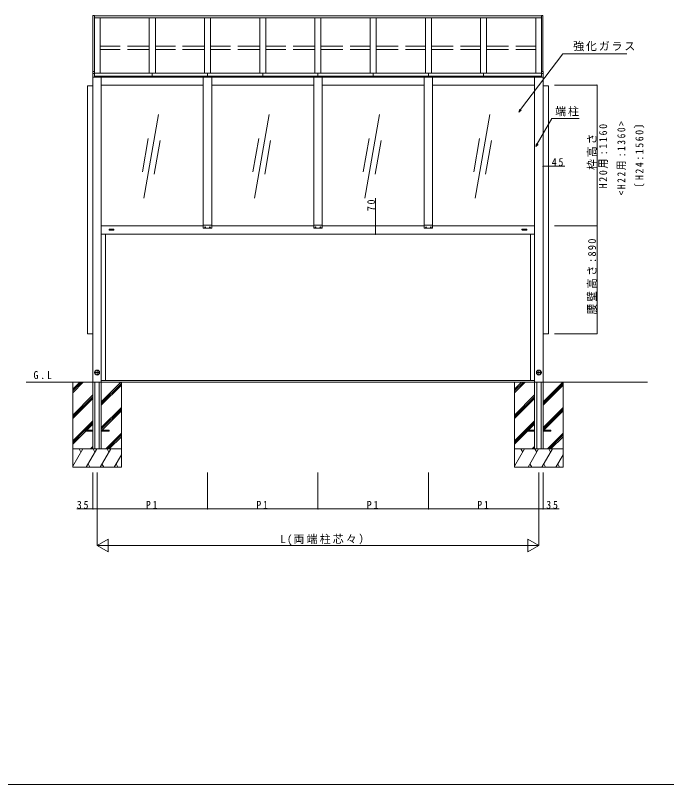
# Model space of a CAD drawing. Units: millimetres, scale not verified. Extents: x -7920 to 7920, y -12800 to 12777.
# Drawn here: x -4451 to 915, y -12800 to -6456 of the extents above; entities that cross this region are included whole.
import ezdxf

# ---------------------------------------------------------------- set-up
doc = ezdxf.new("R2010")
doc.units = ezdxf.units.MM
doc.header["$LTSCALE"] = 60
doc.linetypes.add('USER1', pattern=[4, 3, -1])
for name, color, linetype, lineweight in [('0-2_YKK_ZWAK', 7, 'Continuous', 18), ('0-3_YKK_A1', 4, 'Continuous', 18), ('0-4_YKK_D', 6, 'Continuous', 18), ('0-5_YKK_Z1', 7, 'Continuous', 18)]:
    doc.layers.add(name, color=color, linetype=linetype, lineweight=lineweight)
doc.styles.add('ＭＳ ゴシック', font='')
doc.styles.get('ＭＳ ゴシック').set_extended_font_data('MS Gothic')

msp = doc.modelspace()

# ---------------------------------------------------------------- linework, layer by layer
at = {"layer": '0-2_YKK_ZWAK'}
msp.add_line((7920, -12800), (-7920, -12800), dxfattribs=at)
at = {"layer": '0-3_YKK_A1'}
for p, q in [((-3811.83, -6456.16), (-3799.33, -6456.16)), ((-3811.83, -6456.16), (-3811.83, -6918.96)), ((-3799.33, -6456.16), (-3799.33, -6918.17)), ((-116.32, -6460.22), (-3799.33, -6460.22)), ((-116.32, -6456.16), (-103.82, -6456.16)), ((-116.32, -6456.16), (-116.32, -6918.17)), ((-103.82, -6456.16), (-103.82, -6918.96)), ((-116.32, -6476.22), (-3799.33, -6476.22)), ((-3752.83, -6476.22), (-3752.83, -6933.64)), ((-3347.82, -6476.22), (-3347.82, -6933.58)), ((-3297.82, -6476.22), (-3297.82, -6933.58)), ((-2892.82, -6476.22), (-2892.82, -6933.58)), ((-2842.82, -6476.22), (-2842.82, -6933.58)), ((-2437.82, -6476.22), (-2437.82, -6933.58)), ((-2387.82, -6476.22), (-2387.82, -6933.58)), ((-1982.82, -6476.22), (-1982.82, -6933.58)), ((-1932.82, -6476.22), (-1932.82, -6933.58)), ((-1527.82, -6476.22), (-1527.82, -6933.58)), ((-1477.82, -6476.22), (-1477.82, -6933.58)), ((-1072.82, -6476.22), (-1072.82, -6933.58)), ((-1022.82, -6476.22), (-1022.82, -6933.58)), ((-617.82, -6476.22), (-617.82, -6933.58)), ((-567.82, -6476.22), (-567.82, -6933.58)), ((-161.82, -6476.22), (-161.82, -6933.58)), ((-3813.32, -6935.91), (-3813.32, -6919.34)), ((-3813.32, -6935.45), (-3798.82, -6935.45)), ((-3813.32, -6964.4), (-3813.32, -6935.91)), ((-3798.82, -6918.14), (-3813.04, -6919.04)), ((-3812.82, -6964.71), (-3812.82, -9481.45)), ((-3798.82, -6933.58), (-116.83, -6933.58)), ((-116.83, -6956.45), (-3798.82, -6956.45)), ((-116.83, -6960.45), (-3798.82, -6960.45)), ((-116.82, -6964.45), (-3798.82, -6964.45)), ((-3742.82, -6964.45), (-3742.82, -9481.45)), ((-3322.82, -6933.58), (-3322.82, -6956.45)), ((-2902.82, -6964.45), (-2902.82, -8211.45)), ((-2867.82, -6933.58), (-2867.82, -6956.45)), ((-2832.82, -6964.45), (-2832.82, -8211.45)), ((-2412.82, -6933.58), (-2412.82, -6956.45)), ((-1992.82, -6964.45), (-1992.82, -8211.45)), ((-1957.82, -6933.58), (-1957.82, -6956.45)), ((-1922.82, -6964.45), (-1922.82, -8211.45)), ((-1502.82, -6933.58), (-1502.82, -6956.45)), ((-1082.82, -6964.45), (-1082.82, -8211.45)), ((-1047.82, -6933.58), (-1047.82, -6956.45)), ((-1012.82, -6964.45), (-1012.82, -8211.45)), ((-592.82, -6933.58), (-592.82, -6956.45)), ((-172.82, -6964.45), (-172.82, -9481.45)), ((-116.82, -6918.14), (-102.61, -6919.04)), ((-102.32, -6935.45), (-116.82, -6935.45)), ((-102.82, -6964.71), (-102.82, -9481.45)), ((-102.32, -6935.91), (-102.32, -6919.34)), ((-102.32, -6964.4), (-102.32, -6935.91)), ((-2902.82, -7031.45), (-3742.82, -7031.45)), ((-1992.82, -7031.45), (-2832.82, -7031.45)), ((-1082.82, -7031.45), (-1922.82, -7031.45)), ((-172.82, -7031.45), (-1012.82, -7031.45)), ((-57.82, -7036.45), (-102.82, -7036.45)), ((-57.82, -7036.45), (-57.82, -9081.45)), ((-3270.46, -7273.15), (-3392.02, -7962.51)), ((-2360.46, -7273.15), (-2482.02, -7962.51)), ((-1450.46, -7273.15), (-1572.02, -7962.51)), ((-540.46, -7273.15), (-662.02, -7962.51)), ((-3356.17, -7471.27), (-3404.79, -7747.02)), ((-2446.17, -7471.27), (-2494.79, -7747.02)), ((-1536.17, -7471.27), (-1584.79, -7747.02)), ((-626.17, -7471.27), (-674.79, -7747.02)), ((-3257.69, -7488.64), (-3306.31, -7764.38)), ((-2347.69, -7488.64), (-2396.31, -7764.38)), ((-1437.69, -7488.64), (-1486.31, -7764.38)), ((-527.69, -7488.64), (-576.31, -7764.38)), ((-3742.82, -8191.45), (-2902.82, -8191.45)), ((-3677.82, -8219.45), (-3677.82, -8225.25)), ((-3639.82, -8218.45), (-3676.82, -8218.45)), ((-3676.82, -8226.25), (-3673.82, -8226.25)), ((-3673.82, -8226.25), (-3673.82, -8220.35)), ((-3642.82, -8220.35), (-3673.82, -8220.35)), ((-3673.77, -8220.65), (-3642.87, -8220.65)), ((-3673.77, -8220.65), (-3673.77, -8226.15)), ((-3658.82, -8223), (-3673.77, -8223)), ((-3642.87, -8224.44), (-3673.77, -8224.44)), ((-3673.77, -8226.15), (-3642.87, -8226.15)), ((-3658.82, -8218.45), (-3657.82, -8218.45)), ((-3658.82, -8221.75), (-3657.82, -8221.75)), ((-3658.82, -8223.84), (-3658.82, -8221.75)), ((-3657.82, -8223.84), (-3658.82, -8223.84)), ((-3657.82, -8223.84), (-3657.82, -8221.75)), ((-3642.87, -8223), (-3657.82, -8223)), ((-3642.87, -8226.15), (-3642.87, -8220.65)), ((-3642.82, -8226.25), (-3642.82, -8220.35)), ((-3642.82, -8226.25), (-3639.82, -8226.25)), ((-3638.82, -8225.25), (-3638.82, -8219.45)), ((-2902.82, -8186.45), (-2832.82, -8186.45)), ((-2889.87, -8204.04), (-2889.05, -8204.04)), ((-2889.87, -8204.86), (-2889.87, -8204.04)), ((-2889.05, -8204.86), (-2889.87, -8204.86)), ((-2888.23, -8202.4), (-2887.41, -8202.4)), ((-2888.23, -8203.22), (-2888.23, -8202.4)), ((-2888.23, -8206.5), (-2888.23, -8205.68)), ((-2887.41, -8206.5), (-2888.23, -8206.5)), ((-2887.41, -8202.4), (-2887.41, -8203.22)), ((-2887.41, -8205.68), (-2887.41, -8206.5)), ((-2886.59, -8204.04), (-2885.77, -8204.04)), ((-2885.77, -8204.86), (-2886.59, -8204.86)), ((-2885.77, -8204.04), (-2885.77, -8204.86)), ((-2849.87, -8204.04), (-2849.87, -8204.86)), ((-2849.05, -8204.04), (-2849.87, -8204.04)), ((-2849.87, -8204.86), (-2849.05, -8204.86)), ((-2848.23, -8202.4), (-2848.23, -8203.22)), ((-2847.41, -8202.4), (-2848.23, -8202.4)), ((-2848.23, -8205.68), (-2848.23, -8206.5)), ((-2848.23, -8206.5), (-2847.41, -8206.5)), ((-2847.41, -8203.22), (-2847.41, -8202.4)), ((-2847.41, -8206.5), (-2847.41, -8205.68)), ((-2845.77, -8204.04), (-2846.59, -8204.04)), ((-2846.59, -8204.86), (-2845.77, -8204.86)), ((-2845.77, -8204.86), (-2845.77, -8204.04)), ((-2832.82, -8186.45), (-2832.82, -8211.45)), ((-2832.82, -8191.45), (-1992.82, -8191.45)), ((-1992.82, -8186.45), (-1922.82, -8186.45)), ((-1979.87, -8204.04), (-1979.05, -8204.04)), ((-1979.87, -8204.86), (-1979.87, -8204.04)), ((-1979.05, -8204.86), (-1979.87, -8204.86)), ((-1978.23, -8202.4), (-1977.41, -8202.4)), ((-1978.23, -8203.22), (-1978.23, -8202.4)), ((-1978.23, -8206.5), (-1978.23, -8205.68)), ((-1977.41, -8206.5), (-1978.23, -8206.5)), ((-1977.41, -8202.4), (-1977.41, -8203.22)), ((-1977.41, -8205.68), (-1977.41, -8206.5)), ((-1976.59, -8204.04), (-1975.77, -8204.04)), ((-1975.77, -8204.86), (-1976.59, -8204.86)), ((-1975.77, -8204.04), (-1975.77, -8204.86)), ((-1939.87, -8204.04), (-1939.87, -8204.86)), ((-1939.05, -8204.04), (-1939.87, -8204.04)), ((-1939.87, -8204.86), (-1939.05, -8204.86)), ((-1938.23, -8202.4), (-1938.23, -8203.22)), ((-1937.41, -8202.4), (-1938.23, -8202.4)), ((-1938.23, -8205.68), (-1938.23, -8206.5)), ((-1938.23, -8206.5), (-1937.41, -8206.5)), ((-1937.41, -8203.22), (-1937.41, -8202.4)), ((-1937.41, -8206.5), (-1937.41, -8205.68)), ((-1935.77, -8204.04), (-1936.59, -8204.04)), ((-1936.59, -8204.86), (-1935.77, -8204.86)), ((-1935.77, -8204.86), (-1935.77, -8204.04)), ((-1922.82, -8186.45), (-1922.82, -8211.45)), ((-1922.82, -8191.45), (-1082.82, -8191.45)), ((-1082.82, -8186.45), (-1012.82, -8186.45)), ((-1069.87, -8204.04), (-1069.05, -8204.04)), ((-1069.87, -8204.86), (-1069.87, -8204.04)), ((-1069.05, -8204.86), (-1069.87, -8204.86)), ((-1068.23, -8202.4), (-1067.41, -8202.4)), ((-1068.23, -8203.22), (-1068.23, -8202.4)), ((-1068.23, -8206.5), (-1068.23, -8205.68)), ((-1067.41, -8206.5), (-1068.23, -8206.5)), ((-1067.41, -8202.4), (-1067.41, -8203.22)), ((-1067.41, -8205.68), (-1067.41, -8206.5)), ((-1066.59, -8204.04), (-1065.77, -8204.04)), ((-1065.77, -8204.86), (-1066.59, -8204.86)), ((-1065.77, -8204.04), (-1065.77, -8204.86)), ((-1029.87, -8204.04), (-1029.87, -8204.86)), ((-1029.05, -8204.04), (-1029.87, -8204.04)), ((-1029.87, -8204.86), (-1029.05, -8204.86)), ((-1028.23, -8202.4), (-1028.23, -8203.22)), ((-1027.41, -8202.4), (-1028.23, -8202.4)), ((-1028.23, -8205.68), (-1028.23, -8206.5)), ((-1028.23, -8206.5), (-1027.41, -8206.5)), ((-1027.41, -8203.22), (-1027.41, -8202.4)), ((-1027.41, -8206.5), (-1027.41, -8205.68)), ((-1025.77, -8204.04), (-1026.59, -8204.04)), ((-1026.59, -8204.86), (-1025.77, -8204.86)), ((-1025.77, -8204.86), (-1025.77, -8204.04)), ((-1012.82, -8186.45), (-1012.82, -8211.45)), ((-1012.82, -8191.45), (-172.82, -8191.45)), ((-276.82, -8225.25), (-276.82, -8219.45)), ((-275.82, -8218.45), (-238.82, -8218.45)), ((-272.82, -8226.25), (-275.82, -8226.25)), ((-272.82, -8226.25), (-272.82, -8220.35)), ((-272.82, -8220.35), (-241.82, -8220.35)), ((-241.87, -8220.65), (-272.77, -8220.65)), ((-272.77, -8226.15), (-272.77, -8220.65)), ((-272.77, -8223), (-257.82, -8223)), ((-272.77, -8224.44), (-241.87, -8224.44)), ((-241.87, -8226.15), (-272.77, -8226.15)), ((-256.82, -8218.45), (-257.82, -8218.45)), ((-256.82, -8221.75), (-257.82, -8221.75)), ((-257.82, -8223.84), (-257.82, -8221.75)), ((-257.82, -8223.84), (-256.82, -8223.84)), ((-256.82, -8223.84), (-256.82, -8221.75)), ((-256.82, -8223), (-241.87, -8223)), ((-241.87, -8220.65), (-241.87, -8226.15)), ((-241.82, -8226.25), (-241.82, -8220.35)), ((-238.82, -8226.25), (-241.82, -8226.25)), ((-237.82, -8219.45), (-237.82, -8225.25)), ((-3742.82, -8261.45), (-172.82, -8261.45)), ((-3707.82, -8261.45), (-3707.82, -9466.45)), ((-207.82, -8261.45), (-207.82, -9466.45)), ((-3857.82, -9081.45), (-3812.82, -9081.45)), ((-102.82, -9081.45), (-57.82, -9081.45)), ((-3777.82, -9424.47), (-3777.82, -9378.43)), ((-137.82, -9424.47), (-137.82, -9378.43)), ((-3754.82, -9401.45), (-3800.82, -9401.45)), ((-3792.57, -9390.06), (-3792.57, -9412.84)), ((-3763.07, -9412.84), (-3763.07, -9390.06)), ((-114.82, -9401.45), (-160.82, -9401.45)), ((-152.57, -9390.06), (-152.57, -9412.84)), ((-123.07, -9412.84), (-123.07, -9390.06)), ((-3812.82, -9481.45), (-3812.82, -10031.45)), ((-3795.82, -9481.45), (-3795.82, -10031.45)), ((-3759.82, -9481.45), (-3759.82, -10031.45)), ((-3742.82, -9466.45), (-172.82, -9466.45)), ((-3742.82, -9481.45), (-3742.82, -10031.45)), ((-172.82, -9481.45), (-172.82, -10031.45)), ((-155.82, -9481.45), (-155.82, -10031.45)), ((-119.82, -9481.45), (-119.82, -10031.45)), ((-102.82, -9481.45), (-102.82, -10031.45))]:
    msp.add_line(p, q, dxfattribs=at)
at = {"layer": '0-3_YKK_A1', "linetype": 'USER1'}
for p, q in [((-3347.82, -6709.13), (-3752.82, -6709.13)), ((-2892.82, -6709.13), (-3297.82, -6709.13)), ((-2437.82, -6709.13), (-2842.82, -6709.13)), ((-1982.82, -6709.13), (-2387.82, -6709.13)), ((-1932.82, -6709.13), (-1527.82, -6709.13)), ((-1477.82, -6709.13), (-1072.82, -6709.13)), ((-1022.82, -6709.13), (-617.82, -6709.13)), ((-567.82, -6709.13), (-161.82, -6709.13)), ((-3347.82, -6737.77), (-3752.82, -6737.77)), ((-2892.82, -6737.77), (-3297.82, -6737.77)), ((-2437.82, -6737.77), (-2842.82, -6737.77)), ((-1982.82, -6737.77), (-2387.82, -6737.77)), ((-1932.82, -6737.77), (-1527.82, -6737.77)), ((-1477.82, -6737.77), (-1072.82, -6737.77)), ((-1022.82, -6737.77), (-617.82, -6737.77)), ((-567.82, -6737.77), (-161.82, -6737.77)), ((-3877.82, -9885.95), (-3877.82, -9876.95)), ((-3877.82, -9876.95), (-3812.82, -9876.95)), ((-3812.82, -9885.95), (-3877.82, -9885.95)), ((-3742.82, -9876.95), (-3677.82, -9876.95)), ((-3677.82, -9885.95), (-3742.82, -9885.95)), ((-3677.82, -9876.95), (-3677.82, -9885.95)), ((-237.82, -9885.95), (-237.82, -9876.95)), ((-237.82, -9876.95), (-172.82, -9876.95)), ((-172.82, -9885.95), (-237.82, -9885.95)), ((-102.82, -9876.95), (-37.82, -9876.95)), ((-37.82, -9885.95), (-102.82, -9885.95)), ((-37.82, -9876.95), (-37.82, -9885.95))]:
    msp.add_line(p, q, dxfattribs=at)
at = {"layer": '0-3_YKK_A1'}
for points in [[(-3798.82, -6918.14), (-3798.82, -6935.41), (-3798.82, -6935.7), (-3798.82, -6964.65), (-3798.82, -6964.95), (-3813.03, -6964.7)], [(-116.82, -6918.14), (-116.82, -6935.41), (-116.82, -6935.7), (-116.82, -6964.65), (-116.82, -6964.95), (-102.62, -6964.7)], [(-3812.82, -7036.45), (-3857.82, -7036.45), (-3857.82, -9081.45)], [(-2902.82, -8186.45), (-2902.82, -8211.45), (-2832.82, -8211.45)], [(-1992.82, -8186.45), (-1992.82, -8211.45), (-1922.82, -8211.45)], [(-1082.82, -8186.45), (-1082.82, -8211.45), (-1012.82, -8211.45)]]:
    msp.add_lwpolyline(points, dxfattribs=at)
for centre, radius in [((-2887.82, -8204.45), 3.5), ((-2847.82, -8204.45), 3.5), ((-1977.82, -8204.45), 3.5), ((-1937.82, -8204.45), 3.5), ((-1067.82, -8204.45), 3.5), ((-1027.82, -8204.45), 3.5), ((-3777.82, -9401.45), 20.67), ((-3777.82, -9401.45), 19), ((-137.82, -9401.45), 20.67), ((-137.82, -9401.45), 19)]:
    msp.add_circle(centre, radius, dxfattribs=at)
for centre, radius, start, end in [((-3813.02, -6919.34), 0.3, 93.61996, 180), ((-3813.02, -6964.4), 0.3, 180, 269), ((-102.62, -6964.4), 0.3, 271, 0), ((-102.62, -6919.34), 0.3, 0, 86.38004), ((-3676.82, -8219.45), 1, 90, 180), ((-3676.82, -8225.25), 1, 180, 270), ((-3639.82, -8219.45), 1, 0, 90), ((-3639.82, -8225.25), 1, 270, 0), ((-2889.05, -8203.22), 0.82, 270, 0), ((-2889.05, -8205.68), 0.82, 0, 90), ((-2886.59, -8203.22), 0.82, 180, 270), ((-2886.59, -8205.68), 0.82, 90, 180), ((-2849.05, -8203.22), 0.82, 270, 0), ((-2849.05, -8205.68), 0.82, 0, 90), ((-2846.59, -8203.22), 0.82, 180, 270), ((-2846.59, -8205.68), 0.82, 90, 180), ((-1979.05, -8203.22), 0.82, 270, 0), ((-1979.05, -8205.68), 0.82, 0, 90), ((-1976.59, -8203.22), 0.82, 180, 270), ((-1976.59, -8205.68), 0.82, 90, 180), ((-1939.05, -8203.22), 0.82, 270, 0), ((-1939.05, -8205.68), 0.82, 0, 90), ((-1936.59, -8203.22), 0.82, 180, 270), ((-1936.59, -8205.68), 0.82, 90, 180), ((-1069.05, -8203.22), 0.82, 270, 0), ((-1069.05, -8205.68), 0.82, 0, 90), ((-1066.59, -8203.22), 0.82, 180, 270), ((-1066.59, -8205.68), 0.82, 90, 180), ((-1029.05, -8203.22), 0.82, 270, 0), ((-1029.05, -8205.68), 0.82, 0, 90), ((-1026.59, -8203.22), 0.82, 180, 270), ((-1026.59, -8205.68), 0.82, 90, 180), ((-275.82, -8219.45), 1, 90, 180), ((-275.82, -8225.25), 1, 180, 270), ((-238.82, -8219.45), 1, 0, 90), ((-238.82, -8225.25), 1, 270, 0), ((-3777.82, -9401.45), 18.63, 142.33411, 217.66589), ((-3777.82, -9401.45), 18.63, 322.33411, 37.66589), ((-137.82, -9401.45), 18.63, 142.33411, 217.66589), ((-137.82, -9401.45), 18.63, 322.33411, 37.66589)]:
    msp.add_arc(centre, radius, start, end, dxfattribs=at)
at = {"layer": '0-4_YKK_D'}
for p, q in [((-287.76, -7233.66), (61.1, -6774.55)), ((61.1, -6774.55), (586.6, -6774.55)), ((-7.82, -7031.45), (342.5, -7031.45)), ((341.5, -7031.45), (341.5, -8191.45)), ((-303.19, -7253.96), (-293.2, -7229.52)), ((-303.19, -7253.96), (-287.76, -7233.66)), ((-282.32, -7237.79), (-303.19, -7253.96)), ((-150.5, -7516.51), (-31.33, -7306.34)), ((-31.33, -7306.34), (194.17, -7306.34)), ((-163.07, -7538.7), (-156.44, -7513.14)), ((-163.07, -7538.7), (-150.5, -7516.51)), ((-144.55, -7519.88), (-163.07, -7538.7)), ((-102.82, -7700.95), (-57.82, -7700.95)), ((-57.82, -7700.95), (75.28, -7700.95)), ((-1484.1, -8191.45), (-1484.1, -7964.05)), ((-1484.1, -8261.45), (-1484.1, -8191.45)), ((-7.82, -8191.45), (342.5, -8191.45)), ((-7.82, -8191.45), (342.5, -8191.45)), ((341.5, -8191.45), (341.5, -9081.45)), ((-7.82, -9081.45), (342.5, -9081.45)), ((-3812.82, -10226.94), (-3812.82, -10527.94)), ((-3777.82, -10226.94), (-3777.82, -10527.94)), ((-3777.82, -10226.94), (-3777.82, -10827.94)), ((-2867.82, -10226.94), (-2867.82, -10527.94)), ((-2867.82, -10226.94), (-2867.82, -10527.94)), ((-1957.82, -10226.94), (-1957.82, -10527.94)), ((-1957.82, -10226.94), (-1957.82, -10527.94)), ((-1047.82, -10226.94), (-1047.82, -10527.94)), ((-1047.82, -10226.94), (-1047.82, -10527.94)), ((-137.82, -10226.94), (-137.82, -10527.94)), ((-137.82, -10226.94), (-137.82, -10827.94)), ((-102.82, -10226.94), (-102.82, -10527.94)), ((-3812.82, -10526.94), (-3945.12, -10526.94)), ((-3777.82, -10526.94), (-3812.82, -10526.94)), ((-3777.82, -10526.94), (-2867.82, -10526.94)), ((-2867.82, -10526.94), (-1957.82, -10526.94)), ((-1957.82, -10526.94), (-1047.82, -10526.94)), ((-1047.82, -10526.94), (-137.82, -10526.94)), ((-137.82, -10526.94), (-102.82, -10526.94)), ((-102.82, -10526.94), (29.48, -10526.94)), ((-3777.82, -10826.94), (-3686.89, -10774.44)), ((-3686.89, -10879.44), (-3686.89, -10774.44)), ((-228.76, -10774.44), (-228.76, -10879.44)), ((-137.82, -10826.94), (-228.76, -10774.44)), ((-3777.82, -10826.94), (-3595.96, -10826.94)), ((-3777.82, -10826.94), (-3686.89, -10879.44)), ((-3672.82, -10826.94), (-242.82, -10826.94)), ((-137.82, -10826.94), (-319.69, -10826.94)), ((-137.82, -10826.94), (-228.76, -10879.44))]:
    msp.add_line(p, q, dxfattribs=at)
for centre, start, end in [((341.5, -7031.45), 90, 270), ((341.5, -7031.45), 270, 90), ((-102.82, -7700.95), 0, 180), ((-102.82, -7700.95), 180, 0), ((-57.82, -7700.95), 0, 180), ((-57.82, -7700.95), 180, 0), ((-1484.1, -8191.45), 90, 270), ((-1484.1, -8191.45), 270, 90), ((341.5, -8191.45), 90, 270), ((341.5, -8191.45), 90, 270), ((341.5, -8191.45), 270, 90), ((341.5, -8191.45), 270, 90), ((-1484.1, -8261.45), 90, 270), ((-1484.1, -8261.45), 270, 90), ((341.5, -9081.45), 90, 270), ((341.5, -9081.45), 270, 90), ((-3812.82, -10526.94), 0, 180), ((-3812.82, -10526.94), 180, 0), ((-3777.82, -10526.94), 0, 180), ((-3777.82, -10526.94), 0, 180), ((-3777.82, -10526.94), 180, 0), ((-3777.82, -10526.94), 180, 0), ((-2867.82, -10526.94), 0, 180), ((-2867.82, -10526.94), 0, 180), ((-2867.82, -10526.94), 180, 0), ((-2867.82, -10526.94), 180, 0), ((-1957.82, -10526.94), 0, 180), ((-1957.82, -10526.94), 0, 180), ((-1957.82, -10526.94), 180, 0), ((-1957.82, -10526.94), 180, 0), ((-1047.82, -10526.94), 0, 180), ((-1047.82, -10526.94), 0, 180), ((-1047.82, -10526.94), 180, 0), ((-1047.82, -10526.94), 180, 0), ((-137.82, -10526.94), 0, 180), ((-137.82, -10526.94), 0, 180), ((-137.82, -10526.94), 180, 0), ((-137.82, -10526.94), 180, 0), ((-102.82, -10526.94), 0, 180), ((-102.82, -10526.94), 180, 0)]:
    msp.add_arc(centre, 1.59, start, end, dxfattribs=at)
at = {"layer": '0-5_YKK_Z1'}
for p, q in [((756.35, -9481.45), (-4362.46, -9481.45)), ((-3977.82, -9481.45), (-3977.82, -10181.45)), ((-3977.82, -9568), (-3891.28, -9481.45)), ((-3977.82, -9553.85), (-3905.42, -9481.45)), ((-3977.82, -9539.71), (-3919.56, -9481.45)), ((-3742.82, -9643.08), (-3581.2, -9481.45)), ((-3742.82, -9657.22), (-3577.82, -9492.22)), ((-3742.82, -9671.36), (-3577.82, -9506.36)), ((-3577.82, -9481.45), (-3577.82, -10181.45)), ((-337.82, -9481.45), (-337.82, -10181.45)), ((-337.82, -9568), (-251.28, -9481.45)), ((-337.82, -9553.85), (-265.42, -9481.45)), ((-337.82, -9539.71), (-279.56, -9481.45)), ((-102.82, -9643.08), (58.8, -9481.45)), ((-102.82, -9657.22), (62.18, -9492.22)), ((-102.82, -9671.36), (62.18, -9506.36)), ((62.18, -9481.45), (62.18, -10181.45)), ((-3977.82, -9751.84), (-3812.82, -9586.84)), ((-3977.82, -9765.98), (-3812.82, -9600.99)), ((-3977.82, -9780.13), (-3812.82, -9615.13)), ((-337.82, -9751.84), (-172.82, -9586.84)), ((-337.82, -9765.98), (-172.82, -9600.99)), ((-337.82, -9780.13), (-172.82, -9615.13)), ((-3742.82, -9855.21), (-3577.82, -9690.21)), ((-3742.82, -9869.35), (-3577.82, -9704.35)), ((-102.82, -9855.21), (62.18, -9690.21)), ((-102.82, -9869.35), (62.18, -9704.35)), ((-3736.28, -9876.95), (-3577.82, -9718.49)), ((-96.28, -9876.95), (62.18, -9718.49)), ((-3977.82, -9963.97), (-3812.82, -9798.97)), ((-3876.66, -9876.95), (-3812.82, -9813.12)), ((-3862.52, -9876.95), (-3812.82, -9827.26)), ((-337.82, -9963.97), (-172.82, -9798.97)), ((-236.66, -9876.95), (-172.82, -9813.12)), ((-222.52, -9876.95), (-172.82, -9827.26)), ((-3977.82, -9978.12), (-3877.82, -9878.12)), ((-3977.82, -9992.26), (-3871.52, -9885.95)), ((-337.82, -9978.12), (-237.82, -9878.12)), ((-337.82, -9992.26), (-231.52, -9885.95)), ((-3706.94, -10031.45), (-3577.82, -9902.34)), ((-3692.79, -10031.45), (-3577.82, -9916.48)), ((-3678.65, -10031.45), (-3577.82, -9930.62)), ((-66.94, -10031.45), (62.18, -9902.34)), ((-52.79, -10031.45), (62.18, -9916.48)), ((-38.65, -10031.45), (62.18, -9930.62)), ((-3833.17, -10031.45), (-3812.82, -10011.11)), ((-193.17, -10031.45), (-172.82, -10011.11)), ((-3977.82, -10173.54), (-3895.79, -10031.45)), ((-3577.82, -10031.45), (-3977.82, -10031.45)), ((-3910.79, -10057.43), (-3925.79, -10031.45)), ((-3866.92, -10181.45), (-3780.31, -10031.45)), ((-3819.03, -10031.45), (-3812.82, -10025.25)), ((-3795.32, -10057.43), (-3810.32, -10031.45)), ((-3752.35, -10181.45), (-3665.74, -10031.45)), ((-3680.75, -10057.43), (-3695.75, -10031.45)), ((-3636.88, -10181.45), (-3577.82, -10079.17)), ((-337.82, -10173.54), (-255.79, -10031.45)), ((62.18, -10031.45), (-337.82, -10031.45)), ((-270.79, -10057.43), (-285.79, -10031.45)), ((-226.92, -10181.45), (-140.31, -10031.45)), ((-179.03, -10031.45), (-172.82, -10025.25)), ((-155.32, -10057.43), (-170.32, -10031.45)), ((-112.35, -10181.45), (-25.74, -10031.45)), ((-40.75, -10057.43), (-55.75, -10031.45)), ((3.12, -10181.45), (62.18, -10079.17)), ((-3977.82, -10181.45), (-3577.82, -10181.45)), ((-3851.92, -10155.47), (-3836.92, -10181.45)), ((-3737.35, -10155.47), (-3722.35, -10181.45)), ((-3621.88, -10155.47), (-3606.88, -10181.45)), ((-337.82, -10181.45), (62.18, -10181.45)), ((-211.92, -10155.47), (-196.92, -10181.45)), ((-97.35, -10155.47), (-82.35, -10181.45)), ((18.12, -10155.47), (33.12, -10181.45))]:
    msp.add_line(p, q, dxfattribs=at)

# ---------------------------------------------------------------- texts
at = {"layer": '0-4_YKK_D', "color": 7, "char_height": 65.98, "attachment_point": 7, "style": 'ＭＳ ゴシック'}
for s, insert in [('\\T1.17;強化ガラス', (145.11, -6751.37)), ('\\T1.17;端柱', (-3.4, -7288.1)), ('\\T1.37;\\W0.9;45', (-31.32, -7699.95)), ('\\T1.37;\\W0.9;35', (-3944.52, -10526.34)), ('\\T1.37;\\W0.9;P1', (-3375.62, -10525.94)), ('\\T1.37;\\W0.9;P1', (-2465.62, -10526.34)), ('\\T1.37;\\W0.9;P1', (-1555.62, -10526.34)), ('\\T1.37;\\W0.9;P1', (-645.62, -10525.94)), ('\\T1.37;\\W0.9;35', (-76.72, -10526.34)), ('\\T1.2;L(両端柱芯々）', (-2267.42, -10826.14))]:
    msp.add_mtext(s, dxfattribs=dict(at, insert=insert))
at = {"layer": '0-4_YKK_D', "color": 7, "char_height": 65.98, "attachment_point": 7, "rotation": 90, "style": 'ＭＳ ゴシック'}
for s, insert in [('\\T1.35;\\W0.9;H20用:1160', (432.3, -7882.65)), ('\\T1.36;\\W0.85;<H22用:1360>', (582.3, -7940.25)), ('\\T1.32;\\W0.9;〔H24:1560〕', (732.3, -7921.05)), ('\\T1.17;枠高さ', (340.7, -7731.45)), ('\\T1.37;\\W0.9;70', (-1484.9, -8070.45)), ('\\T1.24;\\W0.95;腰壁高さ:890', (340.7, -8922.05))]:
    msp.add_mtext(s, dxfattribs=dict(at, insert=insert))
at = {"layer": '0-5_YKK_Z1', "insert": (-4301.83, -9456.45), "char_height": 65.98, "attachment_point": 7, "style": 'ＭＳ ゴシック'}
msp.add_mtext('\\T1.38;\\W0.9;G.L', dxfattribs=at)

doc.saveas('drawing.dxf')
